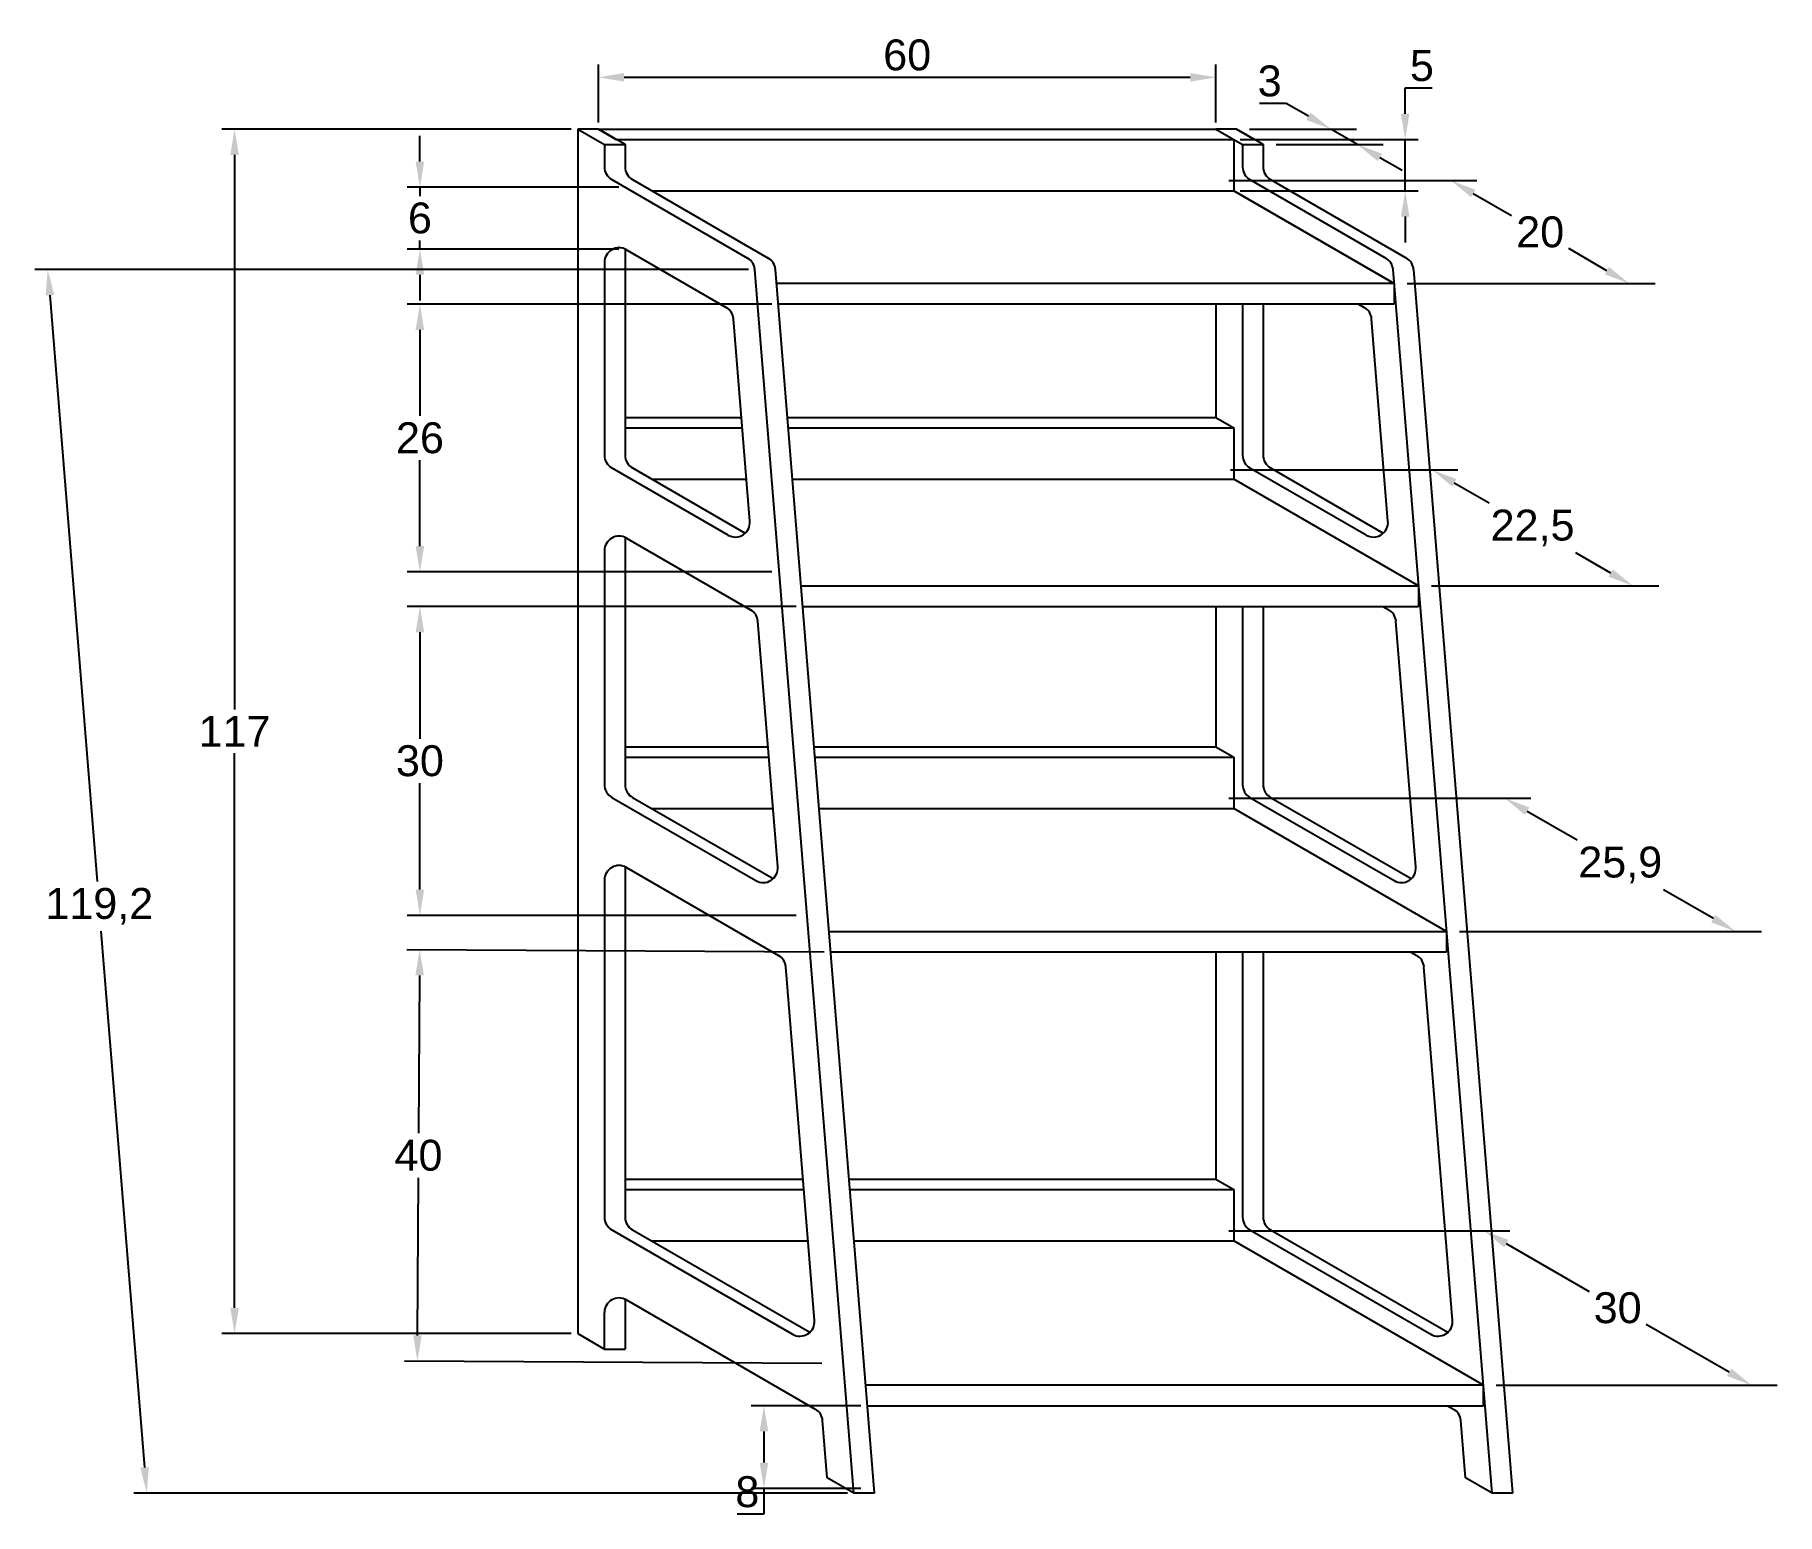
# Model space of a CAD drawing. Header units: millimetres. Extents: x 3085 to 3254, y 2472 to 2615.
import ezdxf

# ---------------------------------------------------------------- set-up
doc = ezdxf.new("R2010")
doc.units = ezdxf.units.MM
doc.layers.add('cotas', color=255, linetype='Continuous')
doc.styles.get("Standard").update_dxf_attribs({"font": 'arial.ttf'})
doc.dimstyles.new('Copy of ISO-25', dxfattribs={"dimtxt": 3, "dimasz": 2.5, "dimexe": 1.25, "dimexo": 0.625, "dimtad": 1, "dimtih": 1, "dimtoh": 1, "dimdec": 1, "dimtxsty": 'Standard', "dimcen": 2.5, "dimclrd": 251, "dimclre": 251, "dimclrt": 253, "dimadec": 0, "dimazin": 0, "dimtfac": 1, "dimtdec": 1, "dimtmove": 0, "dimatfit": 3, "dimfxl": 1, "dimarcsym": 0})

# ---------------------------------------------------------------- blocks, each defined once
blk = doc.blocks.new('*D5')
at = {"layer": 'cotas', "color": 251, "lineweight": -2, "transparency": 16777216}
for p, q in [((3136.95, 2606.09), (3102.98, 2606.09)), ((3104.23, 2603.59), (3104.23, 2549.72)), ((3104.23, 2491.59), (3104.23, 2545.46)), ((3136.95, 2489.09), (3102.98, 2489.09))]:
    blk.add_line(p, q, dxfattribs=at)
at = {"layer": 'cotas', "color": 251, "transparency": 16777216}
for points in [[(3103.82, 2603.59), (3104.65, 2603.59), (3104.23, 2606.09)], [(3103.82, 2491.59), (3104.65, 2491.59), (3104.23, 2489.09)]]:
    blk.add_solid(points, dxfattribs=at)
at = {"layer": 'Defpoints', "color": 0, "transparency": 16777216}
for p in [(3137.58, 2606.09), (3104.23, 2489.09), (3137.58, 2489.09)]:
    blk.add_point(p, dxfattribs=at)
at = {"layer": 'cotas', "color": 253, "transparency": 16777216, "insert": (3104.23, 2547.59), "char_height": 3, "attachment_point": 5}
blk.add_mtext('117', dxfattribs=at)
blk = doc.blocks.new('*D6')
at = {"layer": 'cotas', "color": 251, "lineweight": -2, "transparency": 16777216}
for p, q in [((3139.58, 2606.72), (3139.58, 2612.37)), ((3199.58, 2606.72), (3199.58, 2612.37)), ((3142.08, 2611.12), (3197.08, 2611.12))]:
    blk.add_line(p, q, dxfattribs=at)
at = {"layer": 'cotas', "color": 251, "transparency": 16777216}
for points in [[(3142.08, 2611.54), (3142.08, 2610.7), (3139.58, 2611.12)], [(3197.08, 2611.54), (3197.08, 2610.7), (3199.58, 2611.12)]]:
    blk.add_solid(points, dxfattribs=at)
at = {"layer": 'Defpoints', "color": 0, "transparency": 16777216}
for p in [(3199.58, 2611.12), (3139.58, 2606.09), (3199.58, 2606.09)]:
    blk.add_point(p, dxfattribs=at)
at = {"layer": 'cotas', "color": 253, "transparency": 16777216, "insert": (3169.58, 2613.28), "char_height": 3, "attachment_point": 5}
blk.add_mtext('60', dxfattribs=at)
blk = doc.blocks.new('*D7')
at = {"layer": 'cotas', "color": 251, "lineweight": -2, "transparency": 16777216}
for p, q in [((3154.16, 2592.45), (3084.83, 2592.45)), ((3086.28, 2589.96), (3090.89, 2533.02)), ((3095.5, 2476.09), (3091.28, 2528.17)), ((3163.78, 2473.6), (3094.45, 2473.6))]:
    blk.add_line(p, q, dxfattribs=at)
at = {"layer": 'cotas', "color": 251, "transparency": 16777216}
for points in [[(3086.7, 2589.99), (3085.87, 2589.92), (3086.08, 2592.45)], [(3095.91, 2476.13), (3095.08, 2476.06), (3095.7, 2473.6)]]:
    blk.add_solid(points, dxfattribs=at)
at = {"layer": 'Defpoints', "color": 0, "transparency": 16777216}
for p in [(3086.08, 2592.45), (3154.79, 2592.45), (3164.41, 2473.6)]:
    blk.add_point(p, dxfattribs=at)
at = {"layer": 'cotas', "color": 253, "transparency": 16777216, "insert": (3091.09, 2530.6), "char_height": 3, "attachment_point": 5}
blk.add_mtext('119,2', dxfattribs=at)
blk = doc.blocks.new('*D8')
at = {"layer": 'cotas', "color": 251, "lineweight": -2, "transparency": 16777216}
for p, q in [((3200.83, 2601.09), (3224.92, 2601.09)), ((3224.58, 2599.84), (3228.28, 2597.7)), ((3237.57, 2592.34), (3233.87, 2594.48)), ((3218.15, 2591.09), (3242.24, 2591.09))]:
    blk.add_line(p, q, dxfattribs=at)
at = {"layer": 'cotas', "color": 251, "transparency": 16777216}
for points in [[(3224.79, 2600.2), (3224.37, 2599.48), (3222.42, 2601.09)], [(3237.78, 2592.7), (3237.36, 2591.98), (3239.74, 2591.09)]]:
    blk.add_solid(points, dxfattribs=at)
at = {"layer": 'Defpoints', "color": 0, "transparency": 16777216}
for p in [(3199.58, 2601.09), (3216.9, 2591.09), (3239.74, 2591.09)]:
    blk.add_point(p, dxfattribs=at)
at = {"layer": 'cotas', "color": 253, "transparency": 16777216, "insert": (3231.08, 2596.09), "char_height": 3, "attachment_point": 5}
blk.add_mtext('20', dxfattribs=at)
blk = doc.blocks.new('*D9')
at = {"layer": 'cotas', "color": 251, "lineweight": -2, "transparency": 16777216}
for p, q in [((3201, 2572.99), (3223.08, 2572.99)), ((3222.74, 2571.74), (3226.14, 2569.78)), ((3237.94, 2562.97), (3234.55, 2564.93)), ((3220.52, 2561.72), (3242.6, 2561.72))]:
    blk.add_line(p, q, dxfattribs=at)
at = {"layer": 'cotas', "color": 251, "transparency": 16777216}
for points in [[(3222.95, 2572.1), (3222.54, 2571.38), (3220.58, 2572.99)], [(3238.15, 2563.33), (3237.73, 2562.61), (3240.1, 2561.72)]]:
    blk.add_solid(points, dxfattribs=at)
at = {"layer": 'Defpoints', "color": 0, "transparency": 16777216}
for p in [(3199.75, 2572.99), (3219.27, 2561.72), (3240.1, 2561.72)]:
    blk.add_point(p, dxfattribs=at)
at = {"layer": 'cotas', "color": 253, "transparency": 16777216, "insert": (3230.34, 2567.35), "char_height": 3, "attachment_point": 5}
blk.add_mtext('22,5', dxfattribs=at)
blk = doc.blocks.new('*D10')
at = {"layer": 'cotas', "color": 251, "lineweight": -2, "transparency": 16777216}
for p, q in [((3200.83, 2541.09), (3230.16, 2541.09)), ((3229.82, 2539.84), (3234.66, 2537.05)), ((3247.91, 2529.4), (3243.07, 2532.19)), ((3223.24, 2528.15), (3252.57, 2528.15))]:
    blk.add_line(p, q, dxfattribs=at)
at = {"layer": 'cotas', "color": 251, "transparency": 16777216}
for points in [[(3230.03, 2540.2), (3229.61, 2539.48), (3227.66, 2541.09)], [(3248.11, 2529.76), (3247.7, 2529.04), (3250.07, 2528.15)]]:
    blk.add_solid(points, dxfattribs=at)
at = {"layer": 'Defpoints', "color": 0, "transparency": 16777216}
for p in [(3199.58, 2541.09), (3221.99, 2528.15), (3250.07, 2528.15)]:
    blk.add_point(p, dxfattribs=at)
at = {"layer": 'cotas', "color": 253, "transparency": 16777216, "insert": (3238.86, 2534.62), "char_height": 3, "attachment_point": 5}
blk.add_mtext('25,9', dxfattribs=at)
blk = doc.blocks.new('*D11')
at = {"layer": 'cotas', "color": 251, "lineweight": -2, "transparency": 16777216}
for p, q in [((3200.83, 2499.09), (3228.12, 2499.09)), ((3227.79, 2497.84), (3235.85, 2493.19)), ((3249.44, 2485.34), (3241.38, 2489.99)), ((3226.81, 2484.09), (3254.11, 2484.09))]:
    blk.add_line(p, q, dxfattribs=at)
at = {"layer": 'cotas', "color": 251, "transparency": 16777216}
for points in [[(3228, 2498.2), (3227.58, 2497.48), (3225.62, 2499.09)], [(3249.65, 2485.7), (3249.23, 2484.98), (3251.61, 2484.09)]]:
    blk.add_solid(points, dxfattribs=at)
at = {"layer": 'Defpoints', "color": 0, "transparency": 16777216}
for p in [(3199.58, 2499.09), (3225.56, 2484.09), (3251.61, 2484.09)]:
    blk.add_point(p, dxfattribs=at)
at = {"layer": 'cotas', "color": 253, "transparency": 16777216, "insert": (3238.61, 2491.59), "char_height": 3, "attachment_point": 5}
blk.add_mtext('30', dxfattribs=at)
blk = doc.blocks.new('*D12')
at = {"layer": 'cotas', "color": 251, "lineweight": -2, "transparency": 16777216}
for p, q in [((3206.41, 2608.59), (3203.82, 2608.59)), ((3208.57, 2607.34), (3206.41, 2608.59)), ((3202.83, 2606.09), (3213.24, 2606.09)), ((3213.33, 2604.59), (3210.74, 2606.09)), ((3205.42, 2604.59), (3215.83, 2604.59)), ((3215.5, 2603.34), (3217.67, 2602.09))]:
    blk.add_line(p, q, dxfattribs=at)
at = {"layer": 'cotas', "color": 251, "transparency": 16777216}
for points in [[(3208.78, 2607.7), (3208.36, 2606.98), (3210.74, 2606.09)], [(3215.71, 2603.7), (3215.29, 2602.98), (3213.33, 2604.59)]]:
    blk.add_solid(points, dxfattribs=at)
at = {"layer": 'Defpoints', "color": 0, "transparency": 16777216}
for p in [(3201.58, 2606.09), (3210.74, 2606.09), (3204.17, 2604.59)]:
    blk.add_point(p, dxfattribs=at)
at = {"layer": 'cotas', "color": 253, "transparency": 16777216, "insert": (3204.8, 2610.75), "char_height": 3, "attachment_point": 5}
blk.add_mtext('3', dxfattribs=at)
blk = doc.blocks.new('*D14')
at = {"layer": 'cotas', "color": 251, "lineweight": -2, "transparency": 16777216}
for p, q in [((3158.81, 2559.72), (3120.99, 2559.72)), ((3122.24, 2557.22), (3122.24, 2546.88)), ((3122.24, 2532.22), (3122.24, 2542.56)), ((3158.81, 2529.72), (3120.99, 2529.72))]:
    blk.add_line(p, q, dxfattribs=at)
at = {"layer": 'cotas', "color": 251, "transparency": 16777216}
for points in [[(3121.82, 2557.22), (3122.65, 2557.22), (3122.24, 2559.72)], [(3121.82, 2532.22), (3122.65, 2532.22), (3122.24, 2529.72)]]:
    blk.add_solid(points, dxfattribs=at)
at = {"layer": 'Defpoints', "color": 0, "transparency": 16777216}
for p in [(3159.44, 2559.72), (3122.24, 2529.72), (3159.44, 2529.72)]:
    blk.add_point(p, dxfattribs=at)
at = {"layer": 'cotas', "color": 253, "transparency": 16777216, "insert": (3122.24, 2544.72), "char_height": 3, "attachment_point": 5}
blk.add_mtext('30', dxfattribs=at)
blk = doc.blocks.new('*D15')
at = {"layer": 'cotas', "color": 251, "lineweight": -2, "transparency": 16777216}
for p, q in [((3156.43, 2589.09), (3120.99, 2589.09)), ((3122.24, 2586.59), (3122.24, 2578.25)), ((3122.24, 2565.59), (3122.24, 2573.93)), ((3156.43, 2563.09), (3120.99, 2563.09))]:
    blk.add_line(p, q, dxfattribs=at)
at = {"layer": 'cotas', "color": 251, "transparency": 16777216}
for points in [[(3121.82, 2586.59), (3122.65, 2586.59), (3122.24, 2589.09)], [(3121.82, 2565.59), (3122.65, 2565.59), (3122.24, 2563.09)]]:
    blk.add_solid(points, dxfattribs=at)
at = {"layer": 'Defpoints', "color": 0, "transparency": 16777216}
for p in [(3157.06, 2589.09), (3122.24, 2563.09), (3157.06, 2563.09)]:
    blk.add_point(p, dxfattribs=at)
at = {"layer": 'cotas', "color": 253, "transparency": 16777216, "insert": (3122.24, 2576.09), "char_height": 3, "attachment_point": 5}
blk.add_mtext('26', dxfattribs=at)
blk = doc.blocks.new('*D17')
at = {"layer": 'cotas', "color": 251, "lineweight": -2, "transparency": 16777216}
for p, q in [((3161.53, 2526.15), (3120.97, 2526.38)), ((3122.2, 2523.88), (3122.11, 2508.55)), ((3122, 2488.92), (3122.09, 2504.24)), ((3161.3, 2486.19), (3120.74, 2486.42))]:
    blk.add_line(p, q, dxfattribs=at)
at = {"layer": 'cotas', "color": 251, "transparency": 16777216}
for points in [[(3121.79, 2523.88), (3122.62, 2523.88), (3122.22, 2526.38)], [(3121.59, 2488.92), (3122.42, 2488.91), (3121.99, 2486.42)]]:
    blk.add_solid(points, dxfattribs=at)
at = {"layer": 'Defpoints', "color": 0, "transparency": 16777216}
for p in [(3162.15, 2526.15), (3121.99, 2486.42), (3161.92, 2486.19)]:
    blk.add_point(p, dxfattribs=at)
at = {"layer": 'cotas', "color": 253, "transparency": 16777216, "insert": (3122.1, 2506.4), "char_height": 3, "attachment_point": 5}
blk.add_mtext('40', dxfattribs=at)
blk = doc.blocks.new('*D18')
at = {"layer": 'cotas', "color": 251, "lineweight": -2, "transparency": 16777216}
for p, q in [((3217.97, 2607.59), (3217.97, 2610.09)), ((3217.97, 2610.09), (3220.58, 2610.09)), ((3201.93, 2605.09), (3219.22, 2605.09)), ((3217.97, 2600.09), (3217.97, 2605.09)), ((3201.93, 2600.09), (3219.22, 2600.09)), ((3217.97, 2597.59), (3217.97, 2595.09))]:
    blk.add_line(p, q, dxfattribs=at)
at = {"layer": 'cotas', "color": 251, "transparency": 16777216}
for points in [[(3217.55, 2607.59), (3218.38, 2607.59), (3217.97, 2605.09)], [(3217.55, 2597.59), (3218.38, 2597.59), (3217.97, 2600.09)]]:
    blk.add_solid(points, dxfattribs=at)
at = {"layer": 'Defpoints', "color": 0, "transparency": 16777216}
for p in [(3201.31, 2605.09), (3217.97, 2605.09), (3201.31, 2600.09)]:
    blk.add_point(p, dxfattribs=at)
at = {"layer": 'cotas', "color": 253, "transparency": 16777216, "insert": (3219.59, 2612.24), "char_height": 3, "attachment_point": 5}
blk.add_mtext('5', dxfattribs=at)
blk = doc.blocks.new('*D21')
at = {"layer": 'cotas', "color": 251, "lineweight": -2, "transparency": 16777216}
for p, q in [((3165.09, 2482.09), (3154.41, 2482.09)), ((3155.66, 2479.59), (3155.66, 2476.56)), ((3165.09, 2474.06), (3154.41, 2474.06)), ((3155.66, 2474.06), (3155.66, 2471.56)), ((3155.66, 2471.56), (3153.06, 2471.56))]:
    blk.add_line(p, q, dxfattribs=at)
at = {"layer": 'cotas', "color": 251, "transparency": 16777216}
for points in [[(3155.25, 2479.59), (3156.08, 2479.59), (3155.66, 2482.09)], [(3155.25, 2476.56), (3156.08, 2476.56), (3155.66, 2474.06)]]:
    blk.add_solid(points, dxfattribs=at)
at = {"layer": 'Defpoints', "color": 0, "transparency": 16777216}
for p in [(3165.72, 2482.09), (3155.66, 2474.06), (3165.72, 2474.06)]:
    blk.add_point(p, dxfattribs=at)
at = {"layer": 'cotas', "color": 253, "transparency": 16777216, "insert": (3154.05, 2473.72), "char_height": 3, "attachment_point": 5}
blk.add_mtext('8', dxfattribs=at)
blk = doc.blocks.new('*D22')
at = {"layer": 'cotas', "color": 251, "lineweight": -2, "transparency": 16777216}
for p, q in [((3122.24, 2602.94), (3122.24, 2605.44)), ((3141.55, 2600.44), (3120.99, 2600.44)), ((3122.24, 2600.44), (3122.24, 2599.59)), ((3122.24, 2594.44), (3122.24, 2595.28)), ((3141.55, 2594.44), (3120.99, 2594.44)), ((3122.24, 2591.94), (3122.24, 2589.44))]:
    blk.add_line(p, q, dxfattribs=at)
at = {"layer": 'cotas', "color": 251, "transparency": 16777216}
for points in [[(3121.82, 2602.94), (3122.65, 2602.94), (3122.24, 2600.44)], [(3121.82, 2591.94), (3122.65, 2591.94), (3122.24, 2594.44)]]:
    blk.add_solid(points, dxfattribs=at)
at = {"layer": 'Defpoints', "color": 0, "transparency": 16777216}
for p in [(3122.24, 2600.44), (3142.17, 2600.44), (3142.17, 2594.44)]:
    blk.add_point(p, dxfattribs=at)
at = {"layer": 'cotas', "color": 253, "transparency": 16777216, "insert": (3122.24, 2597.44), "char_height": 3, "attachment_point": 5}
blk.add_mtext('6', dxfattribs=at)

msp = doc.modelspace()

# ---------------------------------------------------------------- linework, layer by layer
for p, q in [((3137.58, 2606.09), (3137.58, 2489.09)), ((3139.58, 2606.09), (3141.31, 2605.09)), ((3139.58, 2606.09), (3199.58, 2606.09)), ((3199.58, 2606.09), (3201.31, 2605.09)), ((3201.58, 2606.09), (3203.31, 2605.09)), ((3140.17, 2604.59), (3140.17, 2602.41)), ((3141.31, 2605.09), (3201.31, 2605.09)), ((3142.17, 2604.59), (3142.17, 2602.41)), ((3201.31, 2605.09), (3201.31, 2600.09)), ((3202.17, 2604.59), (3202.17, 2602.41)), ((3204.17, 2604.59), (3204.17, 2602.41)), ((3140.88, 2601.18), (3154.08, 2593.56)), ((3142.88, 2601.18), (3156.08, 2593.56)), ((3202.88, 2601.18), (3211.79, 2596.04)), ((3204.88, 2601.18), (3218.08, 2593.56)), ((3144.77, 2600.09), (3201.31, 2600.09)), ((3216.9, 2591.09), (3201.31, 2600.09)), ((3201.31, 2600.09), (3216.9, 2591.09)), ((3211.79, 2596.04), (3216.08, 2593.56)), ((3142.17, 2594.44), (3142.17, 2574.41)), ((3142.3, 2594.36), (3151.99, 2588.77)), ((3140.17, 2593.14), (3140.17, 2574.41)), ((3164.41, 2473.6), (3154.79, 2592.45)), ((3166.41, 2473.6), (3156.79, 2592.45)), ((3226.41, 2473.6), (3216.79, 2592.45)), ((3228.41, 2473.6), (3218.79, 2592.45)), ((3216.9, 2591.09), (3156.9, 2591.09)), ((3216.9, 2591.09), (3216.9, 2589.09)), ((3216.9, 2589.09), (3157.06, 2589.09)), ((3199.58, 2589.09), (3199.58, 2578.09)), ((3202.17, 2589.09), (3202.17, 2574.41)), ((3204.17, 2589.09), (3204.17, 2574.41)), ((3213.43, 2589.09), (3213.99, 2588.77)), ((3154.29, 2568.01), (3152.7, 2587.65)), ((3216.29, 2568.01), (3214.7, 2587.65)), ((3142.17, 2578.09), (3153.47, 2578.09)), ((3142.17, 2577.09), (3153.55, 2577.09)), ((3157.95, 2578.09), (3199.58, 2578.09)), ((3158.03, 2577.09), (3201.31, 2577.09)), ((3199.58, 2578.09), (3201.31, 2577.09)), ((3201.31, 2577.09), (3201.31, 2572.09)), ((3140.88, 2573.18), (3152.17, 2566.67)), ((3142.88, 2573.18), (3153.84, 2566.85)), ((3202.88, 2573.18), (3214.17, 2566.67)), ((3204.88, 2573.18), (3215.84, 2566.85)), ((3144.77, 2572.09), (3153.96, 2572.09)), ((3158.43, 2572.09), (3201.31, 2572.09)), ((3219.27, 2561.72), (3201.31, 2572.09)), ((3142.17, 2566.44), (3142.17, 2542.41)), ((3142.3, 2566.36), (3154.37, 2559.39)), ((3140.17, 2565.14), (3140.17, 2542.41)), ((3159.27, 2561.72), (3219.27, 2561.72)), ((3219.27, 2561.72), (3219.27, 2559.72)), ((3159.44, 2559.72), (3219.27, 2559.72)), ((3199.58, 2559.72), (3199.58, 2546.09)), ((3202.17, 2559.72), (3202.17, 2542.41)), ((3204.17, 2559.72), (3204.17, 2542.41)), ((3215.81, 2559.72), (3216.37, 2559.39)), ((3157, 2534.44), (3155.07, 2558.28)), ((3219, 2534.44), (3217.07, 2558.28)), ((3142.17, 2546.09), (3156.06, 2546.09)), ((3160.54, 2546.09), (3199.58, 2546.09)), ((3199.58, 2546.09), (3201.31, 2545.09)), ((3142.17, 2545.09), (3156.14, 2545.09)), ((3160.62, 2545.09), (3201.31, 2545.09)), ((3201.31, 2545.09), (3201.31, 2540.09)), ((3140.88, 2541.18), (3154.88, 2533.1)), ((3142.88, 2541.18), (3156.56, 2533.29)), ((3202.88, 2541.18), (3216.88, 2533.1)), ((3204.88, 2541.18), (3218.56, 2533.29)), ((3144.77, 2540.09), (3156.55, 2540.09)), ((3161.02, 2540.09), (3201.31, 2540.09)), ((3221.99, 2528.15), (3201.31, 2540.09)), ((3142.17, 2534.44), (3142.17, 2500.41)), ((3142.3, 2534.36), (3157.09, 2525.82)), ((3140.17, 2533.14), (3140.17, 2500.41)), ((3161.99, 2528.15), (3221.99, 2528.15)), ((3221.99, 2528.15), (3221.99, 2526.15)), ((3221.99, 2526.15), (3162.15, 2526.15)), ((3199.58, 2526.15), (3199.58, 2504.09)), ((3202.17, 2526.15), (3202.17, 2500.41)), ((3204.17, 2526.15), (3204.17, 2500.41)), ((3218.53, 2526.15), (3219.09, 2525.82)), ((3160.57, 2490.38), (3157.79, 2524.71)), ((3222.57, 2490.38), (3219.79, 2524.71)), ((3142.17, 2504.09), (3159.46, 2504.09)), ((3163.94, 2504.09), (3199.58, 2504.09)), ((3199.58, 2504.09), (3201.31, 2503.09)), ((3142.17, 2503.09), (3159.54, 2503.09)), ((3164.02, 2503.09), (3201.31, 2503.09)), ((3201.31, 2503.09), (3201.31, 2498.09)), ((3140.88, 2499.18), (3158.45, 2489.04)), ((3142.88, 2499.18), (3160.12, 2489.23)), ((3202.88, 2499.18), (3220.45, 2489.04)), ((3204.88, 2499.18), (3222.12, 2489.23)), ((3144.77, 2498.09), (3159.95, 2498.09)), ((3164.42, 2498.09), (3201.31, 2498.09)), ((3225.56, 2484.09), (3201.31, 2498.09)), ((3142.17, 2492.44), (3142.17, 2487.59)), ((3142.3, 2492.36), (3160.65, 2481.77)), ((3140.17, 2487.59), (3140.17, 2491.14)), ((3165.56, 2484.09), (3165.56, 2484.09)), ((3225.56, 2484.09), (3165.56, 2484.09)), ((3165.56, 2484.09), (3165.56, 2484.09)), ((3225.56, 2482.09), (3225.56, 2484.09)), ((3227.56, 2484.09), (3227.56, 2484.09)), ((3227.56, 2484.09), (3227.56, 2484.09)), ((3165.72, 2482.09), (3225.56, 2482.09)), ((3222.09, 2482.09), (3222.65, 2481.77)), ((3161.81, 2475.1), (3161.36, 2480.65)), ((3223.81, 2475.1), (3223.36, 2480.65)), ((3164.41, 2473.6), (3161.81, 2475.1)), ((3226.41, 2473.6), (3223.81, 2475.1)), ((3166.41, 2473.6), (3164.41, 2473.6)), ((3228.41, 2473.6), (3226.41, 2473.6))]:
    msp.add_line(p, q)
for points in [[(3137.58, 2606.09), (3140.17, 2604.59), (3142.17, 2604.59), (3139.58, 2606.09)], [(3199.58, 2606.09), (3202.17, 2604.59), (3204.17, 2604.59), (3201.58, 2606.09)]]:
    msp.add_lwpolyline(points, close=True)
msp.add_lwpolyline([(3137.58, 2489.09), (3140.17, 2487.59), (3142.17, 2487.59)])
for centre, start, end in [((3141.59, 2602.41), 180, 240), ((3143.59, 2602.41), 180, 240), ((3203.59, 2602.41), 180, 240), ((3205.59, 2602.41), 180, 240), ((3141.59, 2593.14), 60, 180), ((3153.37, 2592.33), 4.6272, 60), ((3155.37, 2592.33), 4.6272, 60), ((3215.37, 2592.33), 4.6272, 60), ((3217.37, 2592.33), 4.6272, 60), ((3151.29, 2587.54), 4.6272, 60), ((3213.29, 2587.54), 4.6272, 60), ((3141.59, 2574.41), 180, 240), ((3143.59, 2574.41), 180, 240), ((3203.59, 2574.41), 180, 240), ((3205.59, 2574.41), 180, 240), ((3152.88, 2567.89), 240, 4.6272), ((3214.88, 2567.89), 240, 4.6272), ((3141.59, 2565.14), 60, 180), ((3153.66, 2558.17), 4.6272, 60), ((3215.66, 2558.17), 4.6272, 60), ((3141.59, 2542.41), 180, 240), ((3143.59, 2542.41), 180, 240), ((3203.59, 2542.41), 180, 240), ((3205.59, 2542.41), 180, 240), ((3141.59, 2533.14), 60, 180), ((3155.59, 2534.32), 240, 4.6272), ((3217.59, 2534.32), 240, 4.6272), ((3156.38, 2524.6), 4.6272, 60), ((3218.38, 2524.6), 4.6272, 60), ((3141.59, 2500.41), 180, 240), ((3143.59, 2500.41), 180, 240), ((3203.59, 2500.41), 180, 240), ((3205.59, 2500.41), 180, 240), ((3141.59, 2491.14), 60, 180), ((3159.16, 2490.27), 240, 4.6272), ((3221.16, 2490.27), 240, 4.6272), ((3159.95, 2480.54), 4.6272, 60), ((3221.95, 2480.54), 4.6272, 60)]:
    msp.add_arc(centre, 1.42, start, end)

# ---------------------------------------------------------------- dimensions: what is measured, and where the dimension line sits
at = {"layer": 'cotas'}
dim = msp.add_linear_dim(base=(3199.58, 2611.12), p1=(3139.58, 2606.09), p2=(3199.58, 2606.09), dimstyle='Copy of ISO-25', dxfattribs=at)
dim.commit()
dim.dimension.update_dxf_attribs({"geometry": '*D6', "text_midpoint": (3169.58, 2613.28)})
for base, p1, p2, angle, picture, middle, dimtype in [((3217.97, 2605.09), (3201.31, 2600.09), (3201.31, 2605.09), 90, '*D18', (3219.59, 2610.09), 160), ((3104.23, 2489.09), (3137.58, 2606.09), (3137.58, 2489.09), 90, '*D5', (3104.23, 2547.59), 160), ((3086.08, 2592.45), (3164.41, 2473.6), (3154.79, 2592.45), 94.6272, '*D7', (3091.09, 2530.6), 161)]:
    dim = msp.add_linear_dim(base=base, p1=p1, p2=p2, angle=angle, dimstyle='Copy of ISO-25', dxfattribs=at)
    dim.commit()
    dim.dimension.update_dxf_attribs({"geometry": picture, "text_midpoint": middle, "dimtype": dimtype})
for p1, p2, distance, picture, middle in [((3204.17, 2604.59), (3201.58, 2606.09), -4.58, '*D12', (3204.8, 2610.75)), ((3199.58, 2601.09), (3216.9, 2591.09), 11.42, '*D8', (3231.08, 2596.09)), ((3199.75, 2572.99), (3219.27, 2561.72), 10.42, '*D9', (3230.34, 2567.35)), ((3199.58, 2541.09), (3221.99, 2528.15), 14.04, '*D10', (3238.86, 2534.62)), ((3162.15, 2526.15), (3161.92, 2486.19), -39.94, '*D17', (3122.1, 2506.4)), ((3199.58, 2499.09), (3225.56, 2484.09), 13.02, '*D11', (3238.61, 2491.59))]:
    dim = msp.add_aligned_dim(p1=p1, p2=p2, distance=distance, dimstyle='Copy of ISO-25', dxfattribs=at)
    dim.commit()
    dim.dimension.update_dxf_attribs({"geometry": picture, "text_midpoint": middle})
for base, p1, p2, picture, middle in [((3122.24, 2600.44), (3142.17, 2594.44), (3142.17, 2600.44), '*D22', (3122.24, 2597.44)), ((3122.24, 2563.09), (3157.06, 2589.09), (3157.06, 2563.09), '*D15', (3122.24, 2576.09)), ((3122.24, 2529.72), (3159.44, 2559.72), (3159.44, 2529.72), '*D14', (3122.24, 2544.72)), ((3155.66, 2474.06), (3165.72, 2482.09), (3165.72, 2474.06), '*D21', (3154.05, 2473.72))]:
    dim = msp.add_linear_dim(base=base, p1=p1, p2=p2, angle=90, dimstyle='Copy of ISO-25', dxfattribs=at)
    dim.commit()
    dim.dimension.update_dxf_attribs({"geometry": picture, "text_midpoint": middle})

doc.saveas('drawing.dxf')
